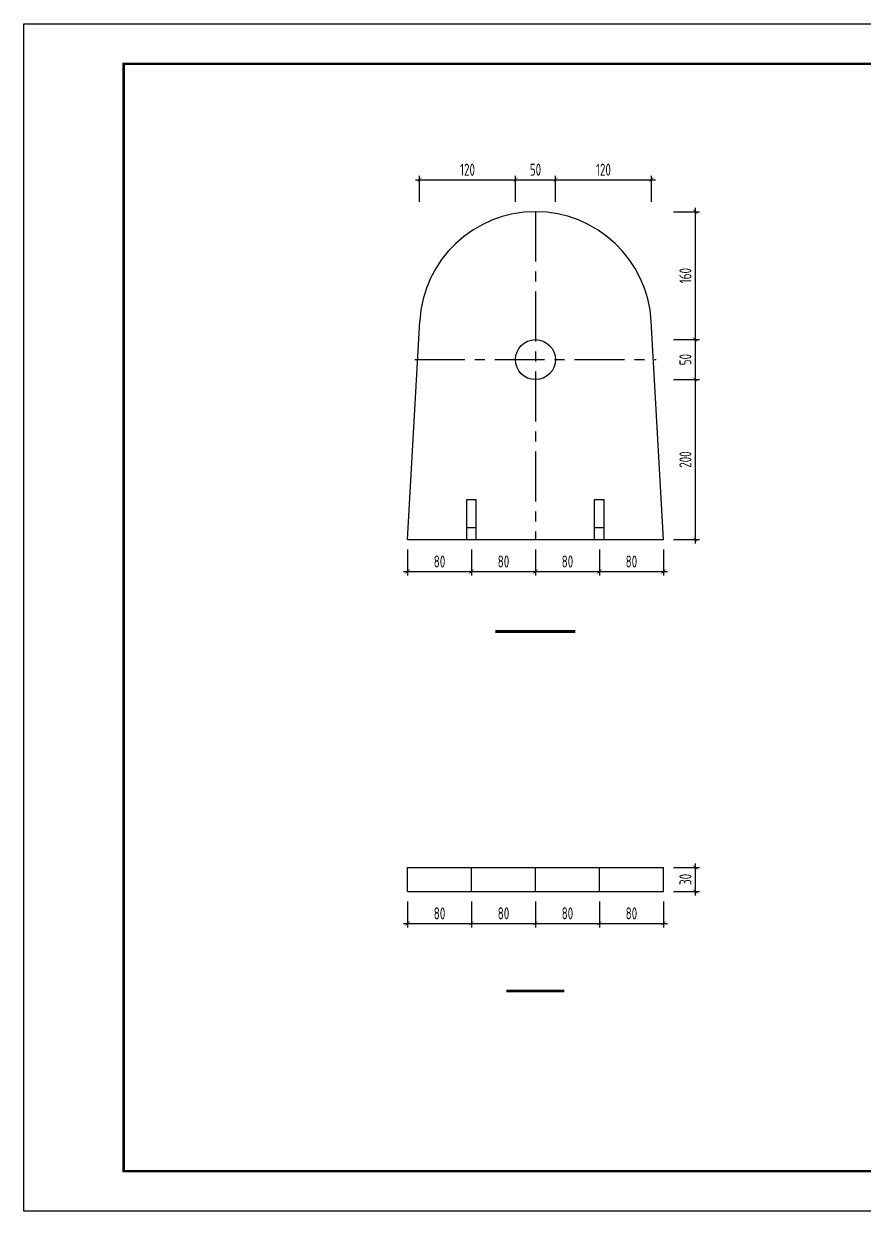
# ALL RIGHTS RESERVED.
# Model space of a CAD drawing. Extents: x -63184 to 137115, y -100 to 34507.
# Drawn here: x -63184 to -42184, y 0 to 29700 of the extents above; entities that cross this region are included whole.
import ezdxf
from ezdxf.enums import TextEntityAlignment as Align

# ---------------------------------------------------------------- set-up
doc = ezdxf.new("R2010")
doc.units = 0
doc.header["$LTSCALE"] = 1000
doc.linetypes.add('CENTER', pattern=[2, 1.25, -0.25, 0.25, -0.25])
doc.layers.get('0').update_dxf_attribs({"linetype": 'CONTINUOUS'})
doc.layers.get('Defpoints').update_dxf_attribs({"linetype": 'CONTINUOUS'})
doc.layers.add('1粗实线', color=1, linetype='CONTINUOUS', lineweight=30)
doc.layers.add('HFZT', color=5, linetype='CONTINUOUS', lineweight=15)
doc.styles.add('TSSD_Dimension', font='tssdeng.shx', dxfattribs={"width": 0.7, "bigfont": 'hztxt.shx'})
doc.styles.add('TSSD_NORM', font='tssdeng.shx', dxfattribs={"width": 0.7, "bigfont": 'hztxt.shx'})
doc.dimstyles.new('TSSD_100_100', dxfattribs={"dimtxt": 300, "dimasz": 100, "dimexe": 100, "dimexo": 250, "dimgap": 100, "dimtad": 1, "dimdec": 0, "dimzin": 0, "dimdsep": 46, "dimtxsty": 'TSSD_Dimension', "dimblk": 'ARCHTICK', "dimblk1": 'ARCHTICK', "dimblk2": 'ARCHTICK', "dimcen": 0, "dimdle": 100, "dimclrt": 7, "dimadec": 0, "dimazin": 0, "dimtfac": 1, "dimtdec": 0, "dimtix": 1, "dimtmove": 2, "dimatfit": 3, "dimfxl": 1, "dimtolj": 1, "dimtzin": 0, "dimarcsym": 0})

# ---------------------------------------------------------------- blocks, each defined once
blk = doc.blocks.new('DETK')
at = {"color": 7, "linetype": 'Continuous'}
blk.add_lwpolyline([(0, 0), (0, 29700), (42000, 29700), (42000, 0), (0, 0)], dxfattribs=at)
at = {"layer": '1粗实线', "color": 7, "linetype": 'Continuous', "const_width": 60}
blk.add_lwpolyline([(2500, 1000), (2500, 28700), (41000, 28700), (41000, 1000), (2500, 1000)], dxfattribs=at)
at = {"layer": 'HFZT', "color": 2, "style": 'TSSD_NORM', "width": 0.7}
for tag, height, p in [('比例尺', 250, (40275, 3100)), ('图号', 250, (37501, 1700)), ('日期', 250, (40275, 1700)), ('图名', 400, (31926, 1425))]:
    blk.add_attdef(tag, text='', height=height, dxfattribs=at).set_placement(p, align=Align.MIDDLE)
blk = doc.blocks.new('_ArchTick')
at = {"color": 0, "linetype": 'ByBlock', "const_width": 0.15}
blk.add_lwpolyline([(-0.5, -0.5), (0.5, 0.5)], dxfattribs=at)
blk = doc.blocks.new('*D373')
at = {"color": 0, "lineweight": -2, "transparency": 16777216}
for p, q in [((-53584, 16550), (-53584, 15900)), ((-51984, 16550), (-51984, 15900)), ((-53684, 16000), (-51884, 16000))]:
    blk.add_line(p, q, dxfattribs=at)
at = {"layer": 'Defpoints', "color": 0, "transparency": 16777216}
for p in [(-53584, 16800), (-51984, 16800), (-51984, 16000)]:
    blk.add_point(p, dxfattribs=at)
at = {"color": 0, "lineweight": -2, "transparency": 16777216, "xscale": 100, "yscale": 100, "zscale": 100, "rotation": 180}
blk.add_blockref('_ArchTick', (-53584, 16000), dxfattribs=at)
at = {"color": 0, "lineweight": -2, "transparency": 16777216, "xscale": 100, "yscale": 100, "zscale": 100}
blk.add_blockref('_ArchTick', (-51984, 16000), dxfattribs=at)
at = {"color": 7, "transparency": 16777216, "insert": (-52784, 16250), "char_height": 300, "attachment_point": 5, "style": 'TSSD_Dimension'}
blk.add_mtext('\\A1;80', dxfattribs=at)
blk = doc.blocks.new('*D374')
at = {"color": 0, "lineweight": -2, "transparency": 16777216}
for p, q in [((-51984, 16550), (-51984, 15900)), ((-50384, 16550), (-50384, 15900)), ((-52084, 16000), (-50284, 16000))]:
    blk.add_line(p, q, dxfattribs=at)
at = {"layer": 'Defpoints', "color": 0, "transparency": 16777216}
for p in [(-51984, 16800), (-50384, 16800), (-50384, 16000)]:
    blk.add_point(p, dxfattribs=at)
at = {"color": 0, "lineweight": -2, "transparency": 16777216, "xscale": 100, "yscale": 100, "zscale": 100, "rotation": 180}
blk.add_blockref('_ArchTick', (-51984, 16000), dxfattribs=at)
at = {"color": 0, "lineweight": -2, "transparency": 16777216, "xscale": 100, "yscale": 100, "zscale": 100}
blk.add_blockref('_ArchTick', (-50384, 16000), dxfattribs=at)
at = {"color": 7, "transparency": 16777216, "insert": (-51184, 16250), "char_height": 300, "attachment_point": 5, "style": 'TSSD_Dimension'}
blk.add_mtext('\\A1;80', dxfattribs=at)
blk = doc.blocks.new('*D375')
at = {"color": 0, "lineweight": -2, "transparency": 16777216}
for p, q in [((-50384, 16550), (-50384, 15900)), ((-48784, 16550), (-48784, 15900)), ((-50484, 16000), (-48684, 16000))]:
    blk.add_line(p, q, dxfattribs=at)
at = {"layer": 'Defpoints', "color": 0, "transparency": 16777216}
for p in [(-50384, 16800), (-48784, 16800), (-48784, 16000)]:
    blk.add_point(p, dxfattribs=at)
at = {"color": 0, "lineweight": -2, "transparency": 16777216, "xscale": 100, "yscale": 100, "zscale": 100, "rotation": 180}
blk.add_blockref('_ArchTick', (-50384, 16000), dxfattribs=at)
at = {"color": 0, "lineweight": -2, "transparency": 16777216, "xscale": 100, "yscale": 100, "zscale": 100}
blk.add_blockref('_ArchTick', (-48784, 16000), dxfattribs=at)
at = {"color": 7, "transparency": 16777216, "insert": (-49584, 16250), "char_height": 300, "attachment_point": 5, "style": 'TSSD_Dimension'}
blk.add_mtext('\\A1;80', dxfattribs=at)
blk = doc.blocks.new('*D376')
at = {"color": 0, "lineweight": -2, "transparency": 16777216}
for p, q in [((-48784, 16550), (-48784, 15900)), ((-47184, 16550), (-47184, 15900)), ((-48884, 16000), (-47084, 16000))]:
    blk.add_line(p, q, dxfattribs=at)
at = {"layer": 'Defpoints', "color": 0, "transparency": 16777216}
for p in [(-48784, 16800), (-47184, 16800), (-47184, 16000)]:
    blk.add_point(p, dxfattribs=at)
at = {"color": 0, "lineweight": -2, "transparency": 16777216, "xscale": 100, "yscale": 100, "zscale": 100, "rotation": 180}
blk.add_blockref('_ArchTick', (-48784, 16000), dxfattribs=at)
at = {"color": 0, "lineweight": -2, "transparency": 16777216, "xscale": 100, "yscale": 100, "zscale": 100}
blk.add_blockref('_ArchTick', (-47184, 16000), dxfattribs=at)
at = {"color": 7, "transparency": 16777216, "insert": (-47984, 16250), "char_height": 300, "attachment_point": 5, "style": 'TSSD_Dimension'}
blk.add_mtext('\\A1;80', dxfattribs=at)
blk = doc.blocks.new('*D377')
at = {"color": 0, "lineweight": -2, "transparency": 16777216}
for p, q in [((-46934, 20800), (-46284, 20800)), ((-46384, 16700), (-46384, 20900)), ((-46934, 16800), (-46284, 16800))]:
    blk.add_line(p, q, dxfattribs=at)
at = {"layer": 'Defpoints', "color": 0, "transparency": 16777216}
for p in [(-47184, 20800), (-46384, 20800), (-47184, 16800)]:
    blk.add_point(p, dxfattribs=at)
at = {"color": 0, "lineweight": -2, "transparency": 16777216, "xscale": 100, "yscale": 100, "zscale": 100}
for p, rotation in [((-46384, 20800), 90), ((-46384, 16800), 270)]:
    blk.add_blockref('_ArchTick', p, dxfattribs=dict(at, rotation=rotation))
at = {"color": 7, "transparency": 16777216, "insert": (-46634, 18800), "char_height": 300, "attachment_point": 5, "rotation": 90, "style": 'TSSD_Dimension'}
blk.add_mtext('\\A1;200', dxfattribs=at)
blk = doc.blocks.new('*D378')
at = {"color": 0, "lineweight": -2, "transparency": 16777216}
for p, q in [((-46934, 21800), (-46284, 21800)), ((-46384, 20700), (-46384, 21900)), ((-46934, 20800), (-46284, 20800))]:
    blk.add_line(p, q, dxfattribs=at)
at = {"layer": 'Defpoints', "color": 0, "transparency": 16777216}
for p in [(-47184, 21800), (-46384, 21800), (-47184, 20800)]:
    blk.add_point(p, dxfattribs=at)
at = {"color": 0, "lineweight": -2, "transparency": 16777216, "xscale": 100, "yscale": 100, "zscale": 100}
for p, rotation in [((-46384, 21800), 90), ((-46384, 20800), 270)]:
    blk.add_blockref('_ArchTick', p, dxfattribs=dict(at, rotation=rotation))
at = {"color": 7, "transparency": 16777216, "insert": (-46634, 21300), "char_height": 300, "attachment_point": 5, "rotation": 90, "style": 'TSSD_Dimension'}
blk.add_mtext('\\A1;50', dxfattribs=at)
blk = doc.blocks.new('*D379')
at = {"color": 0, "lineweight": -2, "transparency": 16777216}
for p, q in [((-46934, 25000), (-46284, 25000)), ((-46384, 21700), (-46384, 25100)), ((-46934, 21800), (-46284, 21800))]:
    blk.add_line(p, q, dxfattribs=at)
at = {"layer": 'Defpoints', "color": 0, "transparency": 16777216}
for p in [(-47184, 25000), (-46384, 25000), (-47184, 21800)]:
    blk.add_point(p, dxfattribs=at)
at = {"color": 0, "lineweight": -2, "transparency": 16777216, "xscale": 100, "yscale": 100, "zscale": 100}
for p, rotation in [((-46384, 25000), 90), ((-46384, 21800), 270)]:
    blk.add_blockref('_ArchTick', p, dxfattribs=dict(at, rotation=rotation))
at = {"color": 7, "transparency": 16777216, "insert": (-46634, 23400), "char_height": 300, "attachment_point": 5, "rotation": 90, "style": 'TSSD_Dimension'}
blk.add_mtext('\\A1;160', dxfattribs=at)
blk = doc.blocks.new('*D380')
at = {"color": 0, "lineweight": -2, "transparency": 16777216}
for p, q in [((-53284, 25250), (-53284, 25900)), ((-50884, 25250), (-50884, 25900)), ((-53384, 25800), (-50784, 25800))]:
    blk.add_line(p, q, dxfattribs=at)
at = {"layer": 'Defpoints', "color": 0, "transparency": 16777216}
for p in [(-50884, 25800), (-53284, 25000), (-50884, 25000)]:
    blk.add_point(p, dxfattribs=at)
at = {"color": 0, "lineweight": -2, "transparency": 16777216, "xscale": 100, "yscale": 100, "zscale": 100, "rotation": 180}
blk.add_blockref('_ArchTick', (-53284, 25800), dxfattribs=at)
at = {"color": 0, "lineweight": -2, "transparency": 16777216, "xscale": 100, "yscale": 100, "zscale": 100}
blk.add_blockref('_ArchTick', (-50884, 25800), dxfattribs=at)
at = {"color": 7, "transparency": 16777216, "insert": (-52084, 26050), "char_height": 300, "attachment_point": 5, "style": 'TSSD_Dimension'}
blk.add_mtext('\\A1;120', dxfattribs=at)
blk = doc.blocks.new('*D381')
at = {"color": 0, "lineweight": -2, "transparency": 16777216}
for p, q in [((-50884, 25250), (-50884, 25900)), ((-49884, 25250), (-49884, 25900)), ((-50984, 25800), (-49784, 25800))]:
    blk.add_line(p, q, dxfattribs=at)
at = {"layer": 'Defpoints', "color": 0, "transparency": 16777216}
for p in [(-49884, 25800), (-50884, 25000), (-49884, 25000)]:
    blk.add_point(p, dxfattribs=at)
at = {"color": 0, "lineweight": -2, "transparency": 16777216, "xscale": 100, "yscale": 100, "zscale": 100, "rotation": 180}
blk.add_blockref('_ArchTick', (-50884, 25800), dxfattribs=at)
at = {"color": 0, "lineweight": -2, "transparency": 16777216, "xscale": 100, "yscale": 100, "zscale": 100}
blk.add_blockref('_ArchTick', (-49884, 25800), dxfattribs=at)
at = {"color": 7, "transparency": 16777216, "insert": (-50384, 26050), "char_height": 300, "attachment_point": 5, "style": 'TSSD_Dimension'}
blk.add_mtext('\\A1;50', dxfattribs=at)
blk = doc.blocks.new('*D382')
at = {"color": 0, "lineweight": -2, "transparency": 16777216}
for p, q in [((-49884, 25250), (-49884, 25900)), ((-47484, 25250), (-47484, 25900)), ((-49984, 25800), (-47384, 25800))]:
    blk.add_line(p, q, dxfattribs=at)
at = {"layer": 'Defpoints', "color": 0, "transparency": 16777216}
for p in [(-47484, 25800), (-49884, 25000), (-47484, 25000)]:
    blk.add_point(p, dxfattribs=at)
at = {"color": 0, "lineweight": -2, "transparency": 16777216, "xscale": 100, "yscale": 100, "zscale": 100, "rotation": 180}
blk.add_blockref('_ArchTick', (-49884, 25800), dxfattribs=at)
at = {"color": 0, "lineweight": -2, "transparency": 16777216, "xscale": 100, "yscale": 100, "zscale": 100}
blk.add_blockref('_ArchTick', (-47484, 25800), dxfattribs=at)
at = {"color": 7, "transparency": 16777216, "insert": (-48684, 26050), "char_height": 300, "attachment_point": 5, "style": 'TSSD_Dimension'}
blk.add_mtext('\\A1;120', dxfattribs=at)
blk = doc.blocks.new('*D387')
at = {"color": 0, "lineweight": -2, "transparency": 16777216}
for p, q in [((-53584, 7750), (-53584, 7100)), ((-51984, 7750), (-51984, 7100)), ((-53684, 7200), (-51884, 7200))]:
    blk.add_line(p, q, dxfattribs=at)
at = {"layer": 'Defpoints', "color": 0, "transparency": 16777216}
for p in [(-53584, 8000), (-51984, 8000), (-51984, 7200)]:
    blk.add_point(p, dxfattribs=at)
at = {"color": 0, "lineweight": -2, "transparency": 16777216, "xscale": 100, "yscale": 100, "zscale": 100, "rotation": 180}
blk.add_blockref('_ArchTick', (-53584, 7200), dxfattribs=at)
at = {"color": 0, "lineweight": -2, "transparency": 16777216, "xscale": 100, "yscale": 100, "zscale": 100}
blk.add_blockref('_ArchTick', (-51984, 7200), dxfattribs=at)
at = {"color": 7, "transparency": 16777216, "insert": (-52784, 7450), "char_height": 300, "attachment_point": 5, "style": 'TSSD_Dimension'}
blk.add_mtext('\\A1;80', dxfattribs=at)
blk = doc.blocks.new('*D388')
at = {"color": 0, "lineweight": -2, "transparency": 16777216}
for p, q in [((-51984, 7750), (-51984, 7100)), ((-50384, 7750), (-50384, 7100)), ((-52084, 7200), (-50284, 7200))]:
    blk.add_line(p, q, dxfattribs=at)
at = {"layer": 'Defpoints', "color": 0, "transparency": 16777216}
for p in [(-51984, 8000), (-50384, 8000), (-50384, 7200)]:
    blk.add_point(p, dxfattribs=at)
at = {"color": 0, "lineweight": -2, "transparency": 16777216, "xscale": 100, "yscale": 100, "zscale": 100, "rotation": 180}
blk.add_blockref('_ArchTick', (-51984, 7200), dxfattribs=at)
at = {"color": 0, "lineweight": -2, "transparency": 16777216, "xscale": 100, "yscale": 100, "zscale": 100}
blk.add_blockref('_ArchTick', (-50384, 7200), dxfattribs=at)
at = {"color": 7, "transparency": 16777216, "insert": (-51184, 7450), "char_height": 300, "attachment_point": 5, "style": 'TSSD_Dimension'}
blk.add_mtext('\\A1;80', dxfattribs=at)
blk = doc.blocks.new('*D389')
at = {"color": 0, "lineweight": -2, "transparency": 16777216}
for p, q in [((-50384, 7750), (-50384, 7100)), ((-48784, 7750), (-48784, 7100)), ((-50484, 7200), (-48684, 7200))]:
    blk.add_line(p, q, dxfattribs=at)
at = {"layer": 'Defpoints', "color": 0, "transparency": 16777216}
for p in [(-50384, 8000), (-48784, 8000), (-48784, 7200)]:
    blk.add_point(p, dxfattribs=at)
at = {"color": 0, "lineweight": -2, "transparency": 16777216, "xscale": 100, "yscale": 100, "zscale": 100, "rotation": 180}
blk.add_blockref('_ArchTick', (-50384, 7200), dxfattribs=at)
at = {"color": 0, "lineweight": -2, "transparency": 16777216, "xscale": 100, "yscale": 100, "zscale": 100}
blk.add_blockref('_ArchTick', (-48784, 7200), dxfattribs=at)
at = {"color": 7, "transparency": 16777216, "insert": (-49584, 7450), "char_height": 300, "attachment_point": 5, "style": 'TSSD_Dimension'}
blk.add_mtext('\\A1;80', dxfattribs=at)
blk = doc.blocks.new('*D390')
at = {"color": 0, "lineweight": -2, "transparency": 16777216}
for p, q in [((-48784, 7750), (-48784, 7100)), ((-47184, 7750), (-47184, 7100)), ((-48884, 7200), (-47084, 7200))]:
    blk.add_line(p, q, dxfattribs=at)
at = {"layer": 'Defpoints', "color": 0, "transparency": 16777216}
for p in [(-48784, 8000), (-47184, 8000), (-47184, 7200)]:
    blk.add_point(p, dxfattribs=at)
at = {"color": 0, "lineweight": -2, "transparency": 16777216, "xscale": 100, "yscale": 100, "zscale": 100, "rotation": 180}
blk.add_blockref('_ArchTick', (-48784, 7200), dxfattribs=at)
at = {"color": 0, "lineweight": -2, "transparency": 16777216, "xscale": 100, "yscale": 100, "zscale": 100}
blk.add_blockref('_ArchTick', (-47184, 7200), dxfattribs=at)
at = {"color": 7, "transparency": 16777216, "insert": (-47984, 7450), "char_height": 300, "attachment_point": 5, "style": 'TSSD_Dimension'}
blk.add_mtext('\\A1;80', dxfattribs=at)
blk = doc.blocks.new('*D391')
at = {"color": 0, "lineweight": -2, "transparency": 16777216}
for p, q in [((-46384, 7900), (-46384, 8700)), ((-46934, 8600), (-46284, 8600)), ((-46934, 8000), (-46284, 8000))]:
    blk.add_line(p, q, dxfattribs=at)
at = {"layer": 'Defpoints', "color": 0, "transparency": 16777216}
for p in [(-47184, 8600), (-46384, 8600), (-47184, 8000)]:
    blk.add_point(p, dxfattribs=at)
at = {"color": 0, "lineweight": -2, "transparency": 16777216, "xscale": 100, "yscale": 100, "zscale": 100}
for p, rotation in [((-46384, 8600), 90), ((-46384, 8000), 270)]:
    blk.add_blockref('_ArchTick', p, dxfattribs=dict(at, rotation=rotation))
at = {"color": 7, "transparency": 16777216, "insert": (-46634, 8300), "char_height": 300, "attachment_point": 5, "rotation": 90, "style": 'TSSD_Dimension'}
blk.add_mtext('\\A1;30', dxfattribs=at)

msp = doc.modelspace()

# ---------------------------------------------------------------- linework, layer by layer
at = {"linetype": 'CENTER'}
for p, q in [((-50384.49677, 25000), (-50384.49677, 16800)), ((-53404.49677, 21300), (-47364.49677, 21300))]:
    msp.add_line(p, q, dxfattribs=at)
for p, q in [((-53584.49677, 16800), (-53279.99992, 22261.43586)), ((-47184.49677, 16800), (-47488.99363, 22261.43586)), ((-52104.49677, 16800), (-52104.49677, 17800)), ((-52104.49677, 17800), (-51864.49677, 17800)), ((-51864.49677, 16800), (-51864.49677, 17800)), ((-48904.49677, 16800), (-48904.49677, 17800)), ((-48904.49677, 17800), (-48664.49677, 17800)), ((-48664.49677, 16800), (-48664.49677, 17800)), ((-52104.49677, 17100), (-51864.49677, 17100)), ((-48904.49677, 17100), (-48664.49677, 17100)), ((-53584.49677, 16800), (-47184.49677, 16800)), ((-53584.49677, 8600), (-47184.49677, 8600)), ((-53584.49677, 8000), (-53584.49677, 8600)), ((-51984.49677, 8000), (-51984.49677, 8600)), ((-50384.49677, 8000), (-50384.49677, 8600)), ((-48784.49677, 8000), (-48784.49677, 8600)), ((-47184.49677, 8000), (-47184.49677, 8600)), ((-53584.49677, 8000), (-47184.49677, 8000))]:
    msp.add_line(p, q)
msp.add_lwpolyline([(-51384.49677, 14500, 70, 70, 0), (-49384.49677, 14500, 0, 0, 0)], format="xyseb")
at = {"color": 3}
msp.add_lwpolyline([(-51109.49677, 5511, 70, 70, 0), (-49659.49677, 5511, 0, 0, 0)], format="xyseb", dxfattribs=at)
msp.add_circle((-50384.49677, 21300), 500)
msp.add_arc((-50384.49677, 22100), 2900, 3.191164621, 176.808835379)

# ---------------------------------------------------------------- block references
msp.add_blockref('DETK', (-63184.49677, 0))

# ---------------------------------------------------------------- dimensions: what is measured, and where the dimension line sits
for p1, p2, distance, text, picture, middle in [((-53284.49677, 25000), (-50884.49677, 25000), 800, '120', '*D380', (-52084.49677, 26050)), ((-50884.49677, 25000), (-49884.49677, 25000), 800, '50', '*D381', (-50384.49677, 26050)), ((-49884.49677, 25000), (-47484.49677, 25000), 800, '120', '*D382', (-48684.49677, 26050)), ((-47184.49677, 21800), (-47184.49677, 25000), -800, '160', '*D379', (-46634.49677, 23400)), ((-47184.49677, 20800), (-47184.49677, 21800), -800, '50', '*D378', (-46634.49677, 21300)), ((-47184.49677, 16800), (-47184.49677, 20800), -800, '200', '*D377', (-46634.49677, 18800)), ((-53584.49677, 16800), (-51984.49677, 16800), -800, '80', '*D373', (-52784.49677, 16250)), ((-51984.49677, 16800), (-50384.49677, 16800), -800, '80', '*D374', (-51184.49677, 16250)), ((-50384.49677, 16800), (-48784.49677, 16800), -800, '80', '*D375', (-49584.49677, 16250)), ((-48784.49677, 16800), (-47184.49677, 16800), -800, '80', '*D376', (-47984.49677, 16250)), ((-47184.49677, 8000), (-47184.49677, 8600), -800, '30', '*D391', (-46634.49677, 8300)), ((-53584.49677, 8000), (-51984.49677, 8000), -800, '80', '*D387', (-52784.49677, 7450)), ((-51984.49677, 8000), (-50384.49677, 8000), -800, '80', '*D388', (-51184.49677, 7450)), ((-50384.49677, 8000), (-48784.49677, 8000), -800, '80', '*D389', (-49584.49677, 7450)), ((-48784.49677, 8000), (-47184.49677, 8000), -800, '80', '*D390', (-47984.49677, 7450))]:
    dim = msp.add_aligned_dim(p1=p1, p2=p2, distance=distance, text=text, dimstyle='TSSD_100_100')
    dim.commit()
    dim.dimension.update_dxf_attribs({"geometry": picture, "text_midpoint": middle})

doc.saveas('drawing.dxf')
